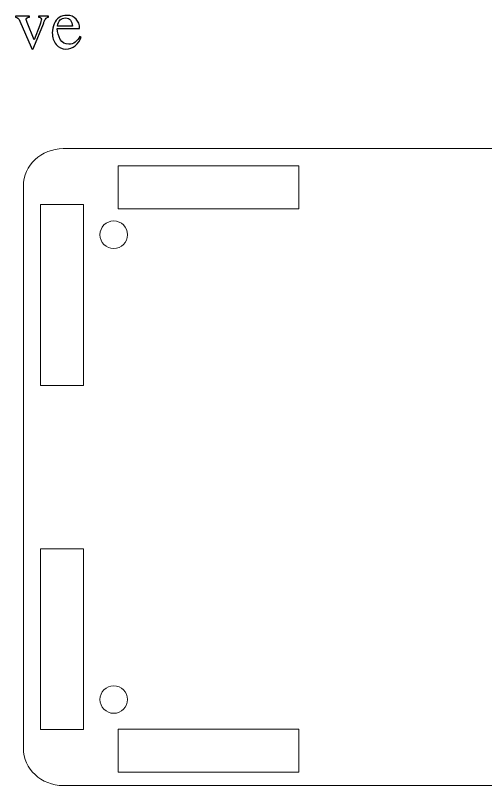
# Model space of a CAD drawing. Header units: inches. Extents: x -7.4 to 7.3, y -4 to 5.8.
# Drawn here: x -5.839 to -3.687, y 2.176 to 5.699 of the extents above; entities that cross this region are included whole.
import ezdxf

# ---------------------------------------------------------------- set-up
doc = ezdxf.new("R2010")
doc.units = ezdxf.units.IN
doc.header["$MEASUREMENT"] = 0
doc.layers.add('Layer 1', color=7, linetype='Continuous')

msp = doc.modelspace()

# ---------------------------------------------------------------- linework, layer by layer
at = {"layer": 'Layer 1'}
for points, knots in [([(-5.7541, 5.5538), (-5.7566, 5.5478), (-5.7586, 5.5448), (-5.7601, 5.5448), (-5.7601, 5.5448), (-5.7617, 5.5448), (-5.7637, 5.5478), (-5.7661, 5.5538), (-5.7661, 5.5538), (-5.7661, 5.5538), (-5.8176, 5.6733), (-5.8176, 5.6733), (-5.8176, 5.6733), (-5.8229, 5.6852), (-5.8299, 5.6912), (-5.8386, 5.6912), (-5.8386, 5.6912), (-5.8386, 5.6912), (-5.8386, 5.6962), (-5.8386, 5.6962), (-5.8386, 5.6962), (-5.8386, 5.6962), (-5.7742, 5.6962), (-5.7742, 5.6962), (-5.7742, 5.6962), (-5.7742, 5.6962), (-5.7742, 5.6912), (-5.7742, 5.6912), (-5.7742, 5.6912), (-5.7842, 5.6912), (-5.7892, 5.688), (-5.7892, 5.6818), (-5.7892, 5.6818), (-5.7892, 5.6799), (-5.7877, 5.6748), (-5.7847, 5.6663), (-5.7847, 5.6663), (-5.7847, 5.6663), (-5.7527, 5.5878), (-5.7527, 5.5878), (-5.7527, 5.5878), (-5.7527, 5.5878), (-5.7272, 5.6547), (-5.7272, 5.6547), (-5.7272, 5.6547), (-5.7221, 5.6688), (-5.7196, 5.6778), (-5.7196, 5.6818), (-5.7196, 5.6818), (-5.7196, 5.688), (-5.7243, 5.6912), (-5.7336, 5.6912), (-5.7336, 5.6912), (-5.7336, 5.6912), (-5.7336, 5.6962), (-5.7336, 5.6962), (-5.7336, 5.6962), (-5.7336, 5.6962), (-5.6876, 5.6962), (-5.6876, 5.6962), (-5.6876, 5.6962), (-5.6876, 5.6962), (-5.6876, 5.6912), (-5.6876, 5.6912), (-5.6876, 5.6912), (-5.6906, 5.6912), (-5.6932, 5.6903), (-5.6954, 5.6888), (-5.6954, 5.6888), (-5.6976, 5.6872), (-5.6995, 5.6852), (-5.701, 5.6826), (-5.701, 5.6826), (-5.7026, 5.6801), (-5.704, 5.6772), (-5.7054, 5.6738), (-5.7054, 5.6738), (-5.7068, 5.6705), (-5.7085, 5.6663), (-5.7107, 5.6613), (-5.7107, 5.6613), (-5.7107, 5.6613), (-5.7541, 5.5538), (-5.7541, 5.5538)], [0, 0, 0, 0, 0.047619, 0.047619, 0.047619, 0.047619, 0.095238, 0.095238, 0.095238, 0.095238, 0.142857, 0.142857, 0.142857, 0.142857, 0.190476, 0.190476, 0.190476, 0.190476, 0.238095, 0.238095, 0.238095, 0.238095, 0.285714, 0.285714, 0.285714, 0.285714, 0.333333, 0.333333, 0.333333, 0.333333, 0.380952, 0.380952, 0.380952, 0.380952, 0.428571, 0.428571, 0.428571, 0.428571, 0.47619, 0.47619, 0.47619, 0.47619, 0.52381, 0.52381, 0.52381, 0.52381, 0.571429, 0.571429, 0.571429, 0.571429, 0.619048, 0.619048, 0.619048, 0.619048, 0.666667, 0.666667, 0.666667, 0.666667, 0.714286, 0.714286, 0.714286, 0.714286, 0.761905, 0.761905, 0.761905, 0.761905, 0.809524, 0.809524, 0.809524, 0.809524, 0.857143, 0.857143, 0.857143, 0.857143, 0.904762, 0.904762, 0.904762, 0.904762, 0.952381, 0.952381, 0.952381, 0.952381, 1, 1, 1, 1]), ([(-5.6471, 5.6392), (-5.6468, 5.6209), (-5.6422, 5.6044), (-5.6331, 5.5896), (-5.6331, 5.5896), (-5.6239, 5.5748), (-5.6108, 5.5673), (-5.5936, 5.5673), (-5.5936, 5.5673), (-5.5833, 5.5673), (-5.5738, 5.5707), (-5.5651, 5.5773), (-5.5651, 5.5773), (-5.5563, 5.5839), (-5.5492, 5.5923), (-5.5436, 5.6023), (-5.5436, 5.6023), (-5.5436, 5.6023), (-5.5381, 5.6003), (-5.5381, 5.6003), (-5.5381, 5.6003), (-5.5437, 5.5845), (-5.5527, 5.5713), (-5.5649, 5.5607), (-5.5649, 5.5607), (-5.5773, 5.5501), (-5.5913, 5.5448), (-5.6072, 5.5448), (-5.6072, 5.5448), (-5.6255, 5.5448), (-5.6405, 5.552), (-5.6522, 5.5666), (-5.6522, 5.5666), (-5.6638, 5.5812), (-5.6697, 5.5986), (-5.6697, 5.6188), (-5.6697, 5.6188), (-5.6697, 5.6344), (-5.6669, 5.6483), (-5.6614, 5.6605), (-5.6614, 5.6605), (-5.6559, 5.6727), (-5.6482, 5.6822), (-5.6381, 5.689), (-5.6381, 5.689), (-5.628, 5.6958), (-5.6162, 5.6993), (-5.6027, 5.6993), (-5.6027, 5.6993), (-5.5853, 5.6993), (-5.5713, 5.6937), (-5.561, 5.6825), (-5.561, 5.6825), (-5.5506, 5.6713), (-5.5452, 5.6569), (-5.5447, 5.6392), (-5.5447, 5.6392), (-5.5447, 5.6392), (-5.6471, 5.6392), (-5.6471, 5.6392)], [0, 0, 0, 0, 0.066667, 0.066667, 0.066667, 0.066667, 0.133333, 0.133333, 0.133333, 0.133333, 0.2, 0.2, 0.2, 0.2, 0.266667, 0.266667, 0.266667, 0.266667, 0.333333, 0.333333, 0.333333, 0.333333, 0.4, 0.4, 0.4, 0.4, 0.466667, 0.466667, 0.466667, 0.466667, 0.533333, 0.533333, 0.533333, 0.533333, 0.6, 0.6, 0.6, 0.6, 0.666667, 0.666667, 0.666667, 0.666667, 0.733333, 0.733333, 0.733333, 0.733333, 0.8, 0.8, 0.8, 0.8, 0.866667, 0.866667, 0.866667, 0.866667, 0.933333, 0.933333, 0.933333, 0.933333, 1, 1, 1, 1]), ([(-5.5781, 5.6497), (-5.5787, 5.6606), (-5.5816, 5.6697), (-5.5868, 5.6769), (-5.5868, 5.6769), (-5.5919, 5.6842), (-5.5995, 5.6878), (-5.6096, 5.6878), (-5.6096, 5.6878), (-5.6303, 5.6878), (-5.6424, 5.6751), (-5.6461, 5.6497), (-5.6461, 5.6497), (-5.6461, 5.6497), (-5.5781, 5.6497), (-5.5781, 5.6497)], [0, 0, 0, 0, 0.25, 0.25, 0.25, 0.25, 0.5, 0.5, 0.5, 0.5, 0.75, 0.75, 0.75, 0.75, 1, 1, 1, 1])]:
    msp.add_open_spline(points, degree=3, knots=knots, dxfattribs=at)
at = {"layer": 'Layer 1', "lineweight": 5}
for points, knots in [([(-5.6199, 5.0897), (-5.6199, 5.0897), (7.1258, 5.0897), (7.1258, 5.0897), (7.1258, 5.0897), (7.226, 5.0897), (7.308, 5.013), (7.308, 4.9193), (7.308, 4.9193), (7.308, 4.9193), (7.308, 2.3467), (7.308, 2.3467), (7.308, 2.3467), (7.308, 2.253), (7.226, 2.1763), (7.1258, 2.1763), (7.1258, 2.1763), (7.1258, 2.1763), (-5.6199, 2.1763), (-5.6199, 2.1763), (-5.6199, 2.1763), (-5.7202, 2.1763), (-5.8022, 2.253), (-5.8022, 2.3467), (-5.8022, 2.3467), (-5.8022, 2.3467), (-5.8022, 4.9193), (-5.8022, 4.9193), (-5.8022, 4.9193), (-5.8022, 5.013), (-5.7202, 5.0897), (-5.6199, 5.0897)], [0, 0, 0, 0, 0.125, 0.125, 0.125, 0.125, 0.25, 0.25, 0.25, 0.25, 0.375, 0.375, 0.375, 0.375, 0.5, 0.5, 0.5, 0.5, 0.625, 0.625, 0.625, 0.625, 0.75, 0.75, 0.75, 0.75, 0.875, 0.875, 0.875, 0.875, 1, 1, 1, 1]), ([(-5.3691, 5.0109), (-5.3691, 5.0109), (-4.5424, 5.0109), (-4.5424, 5.0109), (-4.5424, 5.0109), (-4.5424, 5.0109), (-4.5424, 4.8141), (-4.5424, 4.8141), (-4.5424, 4.8141), (-4.5424, 4.8141), (-5.3691, 4.8141), (-5.3691, 4.8141), (-5.3691, 4.8141), (-5.3691, 4.8141), (-5.3691, 5.0109), (-5.3691, 5.0109)], [0, 0, 0, 0, 0.25, 0.25, 0.25, 0.25, 0.5, 0.5, 0.5, 0.5, 0.75, 0.75, 0.75, 0.75, 1, 1, 1, 1]), ([(-5.7235, 4.007), (-5.7235, 4.007), (-5.7235, 4.8338), (-5.7235, 4.8338), (-5.7235, 4.8338), (-5.7235, 4.8338), (-5.5266, 4.8338), (-5.5266, 4.8338), (-5.5266, 4.8338), (-5.5266, 4.8338), (-5.5266, 4.007), (-5.5266, 4.007), (-5.5266, 4.007), (-5.5266, 4.007), (-5.7235, 4.007), (-5.7235, 4.007)], [0, 0, 0, 0, 0.25, 0.25, 0.25, 0.25, 0.5, 0.5, 0.5, 0.5, 0.75, 0.75, 0.75, 0.75, 1, 1, 1, 1]), ([(-5.3888, 4.759), (-5.354, 4.759), (-5.3258, 4.7308), (-5.3258, 4.696), (-5.3258, 4.696), (-5.3258, 4.6612), (-5.354, 4.633), (-5.3888, 4.633), (-5.3888, 4.633), (-5.4236, 4.633), (-5.4518, 4.6612), (-5.4518, 4.696), (-5.4518, 4.696), (-5.4518, 4.7308), (-5.4236, 4.759), (-5.3888, 4.759)], [0, 0, 0, 0, 0.25, 0.25, 0.25, 0.25, 0.5, 0.5, 0.5, 0.5, 0.75, 0.75, 0.75, 0.75, 1, 1, 1, 1]), ([(-5.7235, 2.4322), (-5.7235, 2.4322), (-5.7235, 3.259), (-5.7235, 3.259), (-5.7235, 3.259), (-5.7235, 3.259), (-5.5266, 3.259), (-5.5266, 3.259), (-5.5266, 3.259), (-5.5266, 3.259), (-5.5266, 2.4322), (-5.5266, 2.4322), (-5.5266, 2.4322), (-5.5266, 2.4322), (-5.7235, 2.4322), (-5.7235, 2.4322)], [0, 0, 0, 0, 0.25, 0.25, 0.25, 0.25, 0.5, 0.5, 0.5, 0.5, 0.75, 0.75, 0.75, 0.75, 1, 1, 1, 1]), ([(-5.3888, 2.633), (-5.354, 2.633), (-5.3258, 2.6048), (-5.3258, 2.57), (-5.3258, 2.57), (-5.3258, 2.5352), (-5.354, 2.507), (-5.3888, 2.507), (-5.3888, 2.507), (-5.4236, 2.507), (-5.4518, 2.5352), (-5.4518, 2.57), (-5.4518, 2.57), (-5.4518, 2.6048), (-5.4236, 2.633), (-5.3888, 2.633)], [0, 0, 0, 0, 0.25, 0.25, 0.25, 0.25, 0.5, 0.5, 0.5, 0.5, 0.75, 0.75, 0.75, 0.75, 1, 1, 1, 1]), ([(-5.3691, 2.4351), (-5.3691, 2.4351), (-4.5424, 2.4351), (-4.5424, 2.4351), (-4.5424, 2.4351), (-4.5424, 2.4351), (-4.5424, 2.2382), (-4.5424, 2.2382), (-4.5424, 2.2382), (-4.5424, 2.2382), (-5.3691, 2.2382), (-5.3691, 2.2382), (-5.3691, 2.2382), (-5.3691, 2.2382), (-5.3691, 2.4351), (-5.3691, 2.4351)], [0, 0, 0, 0, 0.25, 0.25, 0.25, 0.25, 0.5, 0.5, 0.5, 0.5, 0.75, 0.75, 0.75, 0.75, 1, 1, 1, 1])]:
    msp.add_open_spline(points, degree=3, knots=knots, dxfattribs=at)

doc.saveas('drawing.dxf')
